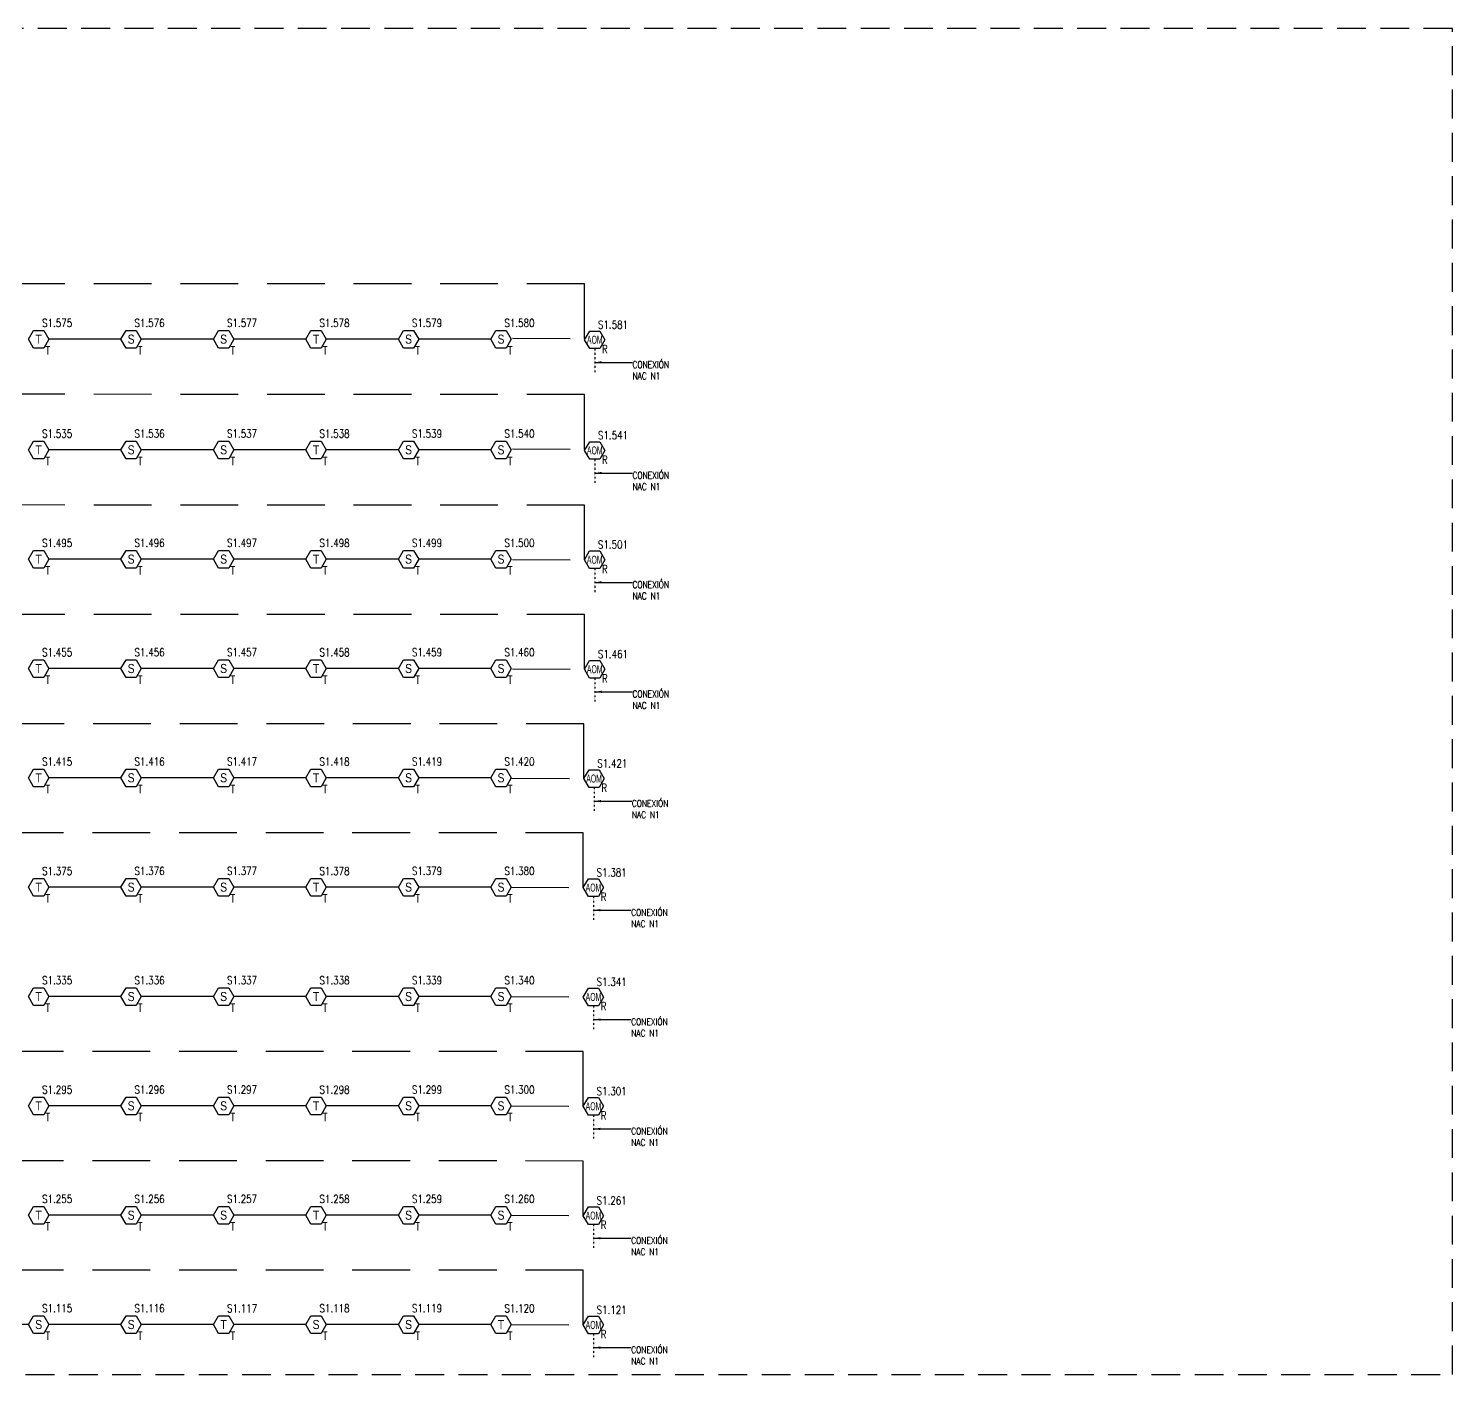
# Model space of a CAD drawing. Header units: millimetres. Extents: x 211731 to 284860, y 80440 to 130894.
# Drawn here: x 253537 to 284860, y 101292 to 130894 of the extents above; entities that cross this region are included whole.
import ezdxf

# ---------------------------------------------------------------- set-up
doc = ezdxf.new("R2010")
doc.units = ezdxf.units.MM
doc.linetypes.add('DIVIDE2', pattern=[15.875, 6.35, -3.175, 0, -3.175, 0, -3.175])
doc.linetypes.add('HIDDEN', pattern=[9.525, 6.35, -3.175])
for name, color, linetype, lineweight in [('VCS_D&A (NAC)', 4, 'DIVIDE2', 30), ('VCS_D&A (SLC)', 92, 'Continuous', 30), ('VCS_EQUIPOS', 7, 'Continuous', 30), ('VCS_TEXTO 0 (EQ.)', 160, 'Continuous', 15), ('VCS_TEXTO 1(TAG)', 7, 'Continuous', 15), ('VCS_TEXTO 2 (NOTAS)', 7, 'Continuous', 15)]:
    doc.layers.add(name, color=color, linetype=linetype, lineweight=lineweight)
doc.styles.get("Standard").update_dxf_attribs({"font": 'arial.ttf'})
doc.styles.add('VCS', font='romans.shx', dxfattribs={"width": 0.8, "height": 2.4})
doc.styles.add('VCS_2', font='romans.shx', dxfattribs={"width": 0.8, "height": 2})
doc.dimstyles.get("Standard").update_dxf_attribs({"dimtxt": 0.18, "dimasz": 0.18, "dimexe": 0.18, "dimexo": 0.0625, "dimgap": 0.09, "dimtad": 0, "dimtih": 1, "dimtoh": 1, "dimdec": 4, "dimzin": 0, "dimdsep": 46, "dimtxsty": 'Standard', "dimcen": 0.09, "dimadec": 0, "dimazin": 0, "dimtfac": 1, "dimtdec": 4, "dimtofl": 0, "dimtmove": 0, "dimatfit": 3, "dimfxl": 1, "dimtolj": 1, "dimtzin": 0, "dimarcsym": 0})

# ---------------------------------------------------------------- blocks, each defined once
blk = doc.blocks.new('Detector de humo_')
blk.add_lwpolyline([(1.4, -2.42), (-1.4, -2.42), (-2.8, 0), (-1.4, 2.42), (1.4, 2.42), (2.8, 0)], close=True)
at = {"layer": 'VCS_TEXTO 0 (EQ.)', "color": 175, "insert": (0, 0), "char_height": 2.5, "attachment_point": 5}
blk.add_mtext('{\\fArial Narrow|b0|i0|c0|p34;\\C160;S}', dxfattribs=at)
at = {"layer": 'VCS_TEXTO 1(TAG)', "style": 'VCS', "width": 0.8}
for tag, p in [('D1', (0.93, 3.37)), ('D2', (1.93, -4.19))]:
    blk.add_attdef(tag, p, '', height=2.2, dxfattribs=at)
blk = doc.blocks.new('Módulo de control (relay)')
at = {"layer": 'VCS_EQUIPOS'}
blk.add_lwpolyline([(1.4, -2.42), (-1.4, -2.42), (-2.8, 0), (-1.4, 2.42), (1.4, 2.42), (2.8, 0)], close=True, dxfattribs=at)
at = {"layer": 'VCS_TEXTO 0 (EQ.)', "color": 175, "insert": (0, 0), "char_height": 2.2, "attachment_point": 5}
blk.add_mtext('{\\fArial Narrow|b0|i0|c0|p34;\\W0.6;\\C160;AOM}', dxfattribs=at)
at = {"layer": 'VCS_TEXTO 1(TAG)', "style": 'VCS', "width": 0.8}
for tag, p in [('D1', (0.87, 3.07)), ('D2', (0.87, -5.61))]:
    blk.add_attdef(tag, p, '', height=2.2, dxfattribs=at)

msp = doc.modelspace()

# ---------------------------------------------------------------- linework, layer by layer
at = {"linetype": 'HIDDEN', "ltscale": 100}
msp.add_lwpolyline([(218229, 101292), (284860, 101292), (284860, 130894), (218229, 130894)], close=True, dxfattribs=at)
for points in [[(253873, 123866), (253649, 123866), (253537, 124060), (253649, 124254), (253873, 124254), (253985, 124060)], [(259974, 123866), (259750, 123866), (259638, 124060), (259750, 124254), (259974, 124254), (260086, 124060)], [(253873, 121432), (253649, 121432), (253537, 121626), (253649, 121820), (253873, 121820), (253985, 121626)], [(259974, 121432), (259750, 121432), (259638, 121626), (259750, 121820), (259974, 121820), (260086, 121626)], [(253873, 119028), (253649, 119028), (253537, 119222), (253649, 119416), (253873, 119416), (253985, 119222)], [(259974, 119028), (259750, 119028), (259638, 119222), (259750, 119416), (259974, 119416), (260086, 119222)], [(253873, 116623), (253649, 116623), (253537, 116817), (253649, 117011), (253873, 117011), (253985, 116817)], [(259974, 116623), (259750, 116623), (259638, 116817), (259750, 117011), (259974, 117011), (260086, 116817)], [(253873, 114219), (253649, 114219), (253537, 114413), (253649, 114607), (253873, 114607), (253985, 114413)], [(259974, 114219), (259750, 114219), (259638, 114413), (259750, 114607), (259974, 114607), (260086, 114413)], [(253873, 111814), (253649, 111814), (253537, 112008), (253649, 112202), (253873, 112202), (253985, 112008)], [(259974, 111814), (259750, 111814), (259638, 112008), (259750, 112202), (259974, 112202), (260086, 112008)], [(253873, 109409), (253649, 109409), (253537, 109603), (253649, 109797), (253873, 109797), (253985, 109603)], [(259974, 109409), (259750, 109409), (259638, 109603), (259750, 109797), (259974, 109797), (260086, 109603)], [(253873, 107005), (253649, 107005), (253537, 107199), (253649, 107393), (253873, 107393), (253985, 107199)], [(259974, 107005), (259750, 107005), (259638, 107199), (259750, 107393), (259974, 107393), (260086, 107199)], [(253873, 104600), (253649, 104600), (253537, 104794), (253649, 104988), (253873, 104988), (253985, 104794)], [(259974, 104600), (259750, 104600), (259638, 104794), (259750, 104988), (259974, 104988), (260086, 104794)], [(257940, 102196), (257716, 102196), (257604, 102390), (257716, 102584), (257940, 102584), (258052, 102390)], [(264042, 102196), (263818, 102196), (263706, 102390), (263818, 102584), (264042, 102584), (264154, 102390)]]:
    msp.add_lwpolyline(points, close=True)
at = {"layer": 'VCS_D&A (NAC)', "ltscale": 6}
for points in [[(265993, 123853), (265993, 123328)], [(265993, 121419), (265993, 120895)], [(265992, 119016), (265992, 118491)], [(265992, 116608), (265992, 116083)], [(265978, 114203), (265978, 113679)], [(265964, 111805), (265964, 111280)], [(265964, 109400), (265964, 108876)], [(265964, 106996), (265964, 106471)], [(265964, 104591), (265964, 104067)], [(265964, 102187), (265964, 101662)]]:
    msp.add_lwpolyline(points, dxfattribs=at)
at = {"layer": 'VCS_D&A (SLC)', "ltscale": 0.05}
for p, q in [((255570, 124060), (253985, 124060)), ((257604, 124060), (256018, 124060)), ((259638, 124060), (258052, 124060)), ((261672, 124060), (260086, 124060)), ((263706, 124060), (262120, 124060)), ((255570, 121626), (253985, 121626)), ((257604, 121626), (256018, 121626)), ((259638, 121626), (258052, 121626)), ((261672, 121626), (260086, 121626)), ((263706, 121626), (262120, 121626)), ((255570, 119222), (253985, 119222)), ((257604, 119222), (256018, 119222)), ((259638, 119222), (258052, 119222)), ((261672, 119222), (260086, 119222)), ((263706, 119222), (262120, 119222)), ((255570, 116817), (253985, 116817)), ((257604, 116817), (256018, 116817)), ((259638, 116817), (258052, 116817)), ((261672, 116817), (260086, 116817)), ((263706, 116817), (262120, 116817)), ((255570, 114413), (253985, 114413)), ((257604, 114413), (256018, 114413)), ((259638, 114413), (258052, 114413)), ((261672, 114413), (260086, 114413)), ((263706, 114413), (262120, 114413)), ((255570, 112008), (253985, 112008)), ((257604, 112008), (256018, 112008)), ((259638, 112008), (258052, 112008)), ((261672, 112008), (260086, 112008)), ((263706, 112008), (262120, 112008)), ((255570, 109603), (253985, 109603)), ((257604, 109603), (256018, 109603)), ((259638, 109603), (258052, 109603)), ((261672, 109603), (260086, 109603)), ((263706, 109603), (262120, 109603)), ((255570, 107199), (253985, 107199)), ((257604, 107199), (256018, 107199)), ((259638, 107199), (258052, 107199)), ((261672, 107199), (260086, 107199)), ((263706, 107199), (262120, 107199)), ((255570, 104794), (253985, 104794)), ((257604, 104794), (256018, 104794)), ((259638, 104794), (258052, 104794)), ((261672, 104794), (260086, 104794)), ((263706, 104794), (262120, 104794)), ((253537, 102390), (251951, 102390)), ((255570, 102390), (253985, 102390)), ((257604, 102390), (256018, 102390)), ((259638, 102390), (258052, 102390)), ((261672, 102390), (260086, 102390)), ((263706, 102390), (262120, 102390))]:
    msp.add_line(p, q, dxfattribs=at)
at = {"layer": 'VCS_D&A (SLC)', "linetype": 'HIDDEN', "ltscale": 200}
for p, q in [((264154, 109603), (265740, 109594)), ((264154, 107199), (265740, 107190))]:
    msp.add_line(p, q, dxfattribs=at)
for points in [[(264183, 124086), (265769, 124077), (265769, 125279), (219494, 125288), (219494, 126491), (221024, 126491)], [(264183, 121653), (265769, 121643), (265769, 122846), (219494, 122855), (219494, 124057), (221024, 124057)], [(264183, 119219), (265769, 119210), (265769, 120412), (219494, 120421), (219494, 121623), (221024, 121623)], [(264182, 116811), (265768, 116802), (265768, 118004), (219494, 118013), (219494, 119216), (221024, 119216)], [(264168, 114407), (265754, 114397), (265754, 115600), (219480, 115609), (219480, 116811), (221009, 116811)], [(264154, 112008), (265740, 111999), (265740, 113201), (219466, 113210), (219466, 114413), (220995, 114413)], [(264154, 107199), (265740, 107190), (265740, 108392), (219465, 108401), (219465, 109603), (220995, 109603)], [(264154, 104794), (265740, 104785), (265740, 105987), (219465, 105997), (219465, 107199), (220995, 107199)], [(264154, 102390), (265740, 102381), (265740, 103583), (219465, 103592), (219465, 104794), (220995, 104794)]]:
    msp.add_lwpolyline(points, dxfattribs=at)

# ---------------------------------------------------------------- block references
at = {"layer": 'VCS_EQUIPOS', "lineweight": 0, "ltscale": 3, "xscale": 80, "yscale": 80, "zscale": 80}
for p, values in [((255794, 124060), {'D1': 'S1.576', 'D2': 'T'}), ((257828, 124060), {'D1': 'S1.577', 'D2': 'T'}), ((261896, 124060), {'D1': 'S1.579', 'D2': 'T'}), ((263930, 124060), {'D1': 'S1.580', 'D2': 'T'}), ((255794, 121626), {'D1': 'S1.536', 'D2': 'T'}), ((257828, 121626), {'D1': 'S1.537', 'D2': 'T'}), ((261896, 121626), {'D1': 'S1.539', 'D2': 'T'}), ((263930, 121626), {'D1': 'S1.540', 'D2': 'T'}), ((255794, 119222), {'D1': 'S1.496', 'D2': 'T'}), ((257828, 119222), {'D1': 'S1.497', 'D2': 'T'}), ((261896, 119222), {'D1': 'S1.499', 'D2': 'T'}), ((263930, 119222), {'D1': 'S1.500', 'D2': 'T'}), ((255794, 116817), {'D1': 'S1.456', 'D2': 'T'}), ((257828, 116817), {'D1': 'S1.457', 'D2': 'T'}), ((261896, 116817), {'D1': 'S1.459', 'D2': 'T'}), ((263930, 116817), {'D1': 'S1.460', 'D2': 'T'}), ((255794, 114413), {'D1': 'S1.416', 'D2': 'T'}), ((257828, 114413), {'D1': 'S1.417', 'D2': 'T'}), ((261896, 114413), {'D1': 'S1.419', 'D2': 'T'}), ((263930, 114413), {'D1': 'S1.420', 'D2': 'T'}), ((255794, 112008), {'D1': 'S1.376', 'D2': 'T'}), ((257828, 112008), {'D1': 'S1.377', 'D2': 'T'}), ((261896, 112008), {'D1': 'S1.379', 'D2': 'T'}), ((263930, 112008), {'D1': 'S1.380', 'D2': 'T'}), ((255794, 109603), {'D1': 'S1.336', 'D2': 'T'}), ((257828, 109603), {'D1': 'S1.337', 'D2': 'T'}), ((261896, 109603), {'D1': 'S1.339', 'D2': 'T'}), ((263930, 109603), {'D1': 'S1.340', 'D2': 'T'}), ((255794, 107199), {'D1': 'S1.296', 'D2': 'T'}), ((257828, 107199), {'D1': 'S1.297', 'D2': 'T'}), ((261896, 107199), {'D1': 'S1.299', 'D2': 'T'}), ((263930, 107199), {'D1': 'S1.300', 'D2': 'T'}), ((255794, 104794), {'D1': 'S1.256', 'D2': 'T'}), ((257828, 104794), {'D1': 'S1.257', 'D2': 'T'}), ((261896, 104794), {'D1': 'S1.259', 'D2': 'T'}), ((263930, 104794), {'D1': 'S1.260', 'D2': 'T'}), ((253761, 102390), {'D1': 'S1.115', 'D2': 'T'}), ((255794, 102390), {'D1': 'S1.116', 'D2': 'T'}), ((259862, 102390), {'D1': 'S1.118', 'D2': 'T'}), ((261896, 102390), {'D1': 'S1.119', 'D2': 'T'})]:
    msp.add_blockref('Detector de humo_', p, dxfattribs=at).add_auto_attribs(values)
at = {"layer": 'VCS_EQUIPOS'}
ref = msp.add_blockref('Módulo de control (relay)', (265993, 124047), dxfattribs=dict(at, xscale=80, yscale=80, zscale=80))
ref.add_attrib('D1', 'S1.581', (266062, 124292), dxfattribs={"layer": 'VCS_TEXTO 1(TAG)', "height": 176, "style": 'VCS', "width": 0.8})
ref.add_attrib('D2', 'R', (266151, 123755), dxfattribs={"layer": 'VCS_TEXTO 1(TAG)', "height": 176, "style": 'VCS', "width": 0.8})
ref = msp.add_blockref('Módulo de control (relay)', (265993, 121613), dxfattribs=dict(at, xscale=80, yscale=80, zscale=80))
ref.add_attrib('D1', 'S1.541', (266062, 121859), dxfattribs={"layer": 'VCS_TEXTO 1(TAG)', "height": 176, "style": 'VCS', "width": 0.8})
ref.add_attrib('D2', 'R', (266151, 121321), dxfattribs={"layer": 'VCS_TEXTO 1(TAG)', "height": 176, "style": 'VCS', "width": 0.8})
ref = msp.add_blockref('Módulo de control (relay)', (265992, 119210), dxfattribs=dict(at, xscale=80, yscale=80, zscale=80))
ref.add_attrib('D1', 'S1.501', (266061, 119455), dxfattribs={"layer": 'VCS_TEXTO 1(TAG)', "height": 176, "style": 'VCS', "width": 0.8})
ref.add_attrib('D2', 'R', (266151, 118918), dxfattribs={"layer": 'VCS_TEXTO 1(TAG)', "height": 176, "style": 'VCS', "width": 0.8})
ref = msp.add_blockref('Módulo de control (relay)', (265992, 116802), dxfattribs=dict(at, xscale=80, yscale=80, zscale=80))
ref.add_attrib('D1', 'S1.461', (266061, 117047), dxfattribs={"layer": 'VCS_TEXTO 1(TAG)', "height": 176, "style": 'VCS', "width": 0.8})
ref.add_attrib('D2', 'R', (266151, 116510), dxfattribs={"layer": 'VCS_TEXTO 1(TAG)', "height": 176, "style": 'VCS', "width": 0.8})
ref = msp.add_blockref('Módulo de control (relay)', (265978, 114397), dxfattribs=dict(at, xscale=80, yscale=80, zscale=80))
ref.add_attrib('D1', 'S1.421', (266047, 114643), dxfattribs={"layer": 'VCS_TEXTO 1(TAG)', "height": 176, "style": 'VCS', "width": 0.8})
ref.add_attrib('D2', 'R', (266137, 114105), dxfattribs={"layer": 'VCS_TEXTO 1(TAG)', "height": 176, "style": 'VCS', "width": 0.8})
ref = msp.add_blockref('Módulo de control (relay)', (265964, 111999), dxfattribs=dict(at, xscale=80, yscale=80, zscale=80))
ref.add_attrib('D1', 'S1.381', (266033, 112244), dxfattribs={"layer": 'VCS_TEXTO 1(TAG)', "height": 176, "style": 'VCS', "width": 0.8})
ref.add_attrib('D2', 'R', (266123, 111707), dxfattribs={"layer": 'VCS_TEXTO 1(TAG)', "height": 176, "style": 'VCS', "width": 0.8})
ref = msp.add_blockref('Módulo de control (relay)', (265964, 109594), dxfattribs=dict(at, xscale=80, yscale=80, zscale=80))
ref.add_attrib('D1', 'S1.341', (266033, 109840), dxfattribs={"layer": 'VCS_TEXTO 1(TAG)', "height": 176, "style": 'VCS', "width": 0.8})
ref.add_attrib('D2', 'R', (266123, 109302), dxfattribs={"layer": 'VCS_TEXTO 1(TAG)', "height": 176, "style": 'VCS', "width": 0.8})
ref = msp.add_blockref('Módulo de control (relay)', (265964, 107190), dxfattribs=dict(at, xscale=80, yscale=80, zscale=80))
ref.add_attrib('D1', 'S1.301', (266033, 107435), dxfattribs={"layer": 'VCS_TEXTO 1(TAG)', "height": 176, "style": 'VCS', "width": 0.8})
ref.add_attrib('D2', 'R', (266123, 106898), dxfattribs={"layer": 'VCS_TEXTO 1(TAG)', "height": 176, "style": 'VCS', "width": 0.8})
ref = msp.add_blockref('Módulo de control (relay)', (265964, 104785), dxfattribs=dict(at, xscale=80, yscale=80, zscale=80))
ref.add_attrib('D1', 'S1.261', (266033, 105031), dxfattribs={"layer": 'VCS_TEXTO 1(TAG)', "height": 176, "style": 'VCS', "width": 0.8})
ref.add_attrib('D2', 'R', (266123, 104493), dxfattribs={"layer": 'VCS_TEXTO 1(TAG)', "height": 176, "style": 'VCS', "width": 0.8})
ref = msp.add_blockref('Módulo de control (relay)', (265964, 102381), dxfattribs=dict(at, xscale=80, yscale=80, zscale=80))
ref.add_attrib('D1', 'S1.121', (266033, 102626), dxfattribs={"layer": 'VCS_TEXTO 1(TAG)', "height": 176, "style": 'VCS', "width": 0.8})
ref.add_attrib('D2', 'R', (266123, 102089), dxfattribs={"layer": 'VCS_TEXTO 1(TAG)', "height": 176, "style": 'VCS', "width": 0.8})

# ---------------------------------------------------------------- texts
at = {"layer": 'VCS_TEXTO 0 (EQ.)', "color": 175, "char_height": 200, "attachment_point": 5}
for insert in [(253761, 124060), (259862, 124060), (253761, 121626), (259862, 121626), (253761, 119222), (259862, 119222), (253761, 116817), (259862, 116817), (253761, 114413), (259862, 114413), (253761, 112008), (259862, 112008), (253761, 109603), (259862, 109603), (253761, 107199), (259862, 107199), (253761, 104794), (259862, 104794), (257828, 102390), (263930, 102390)]:
    msp.add_mtext('{\\fArial Narrow|b0|i0|c0|p34;\\C160;T}', dxfattribs=dict(at, insert=insert))
at = {"layer": 'VCS_TEXTO 1(TAG)', "style": 'VCS', "width": 0.8}
for tag, p in [('S1.575', (253835, 124329)), ('S1.578', (259937, 124329)), ('T', (253915, 123725)), ('T', (260016, 123725)), ('S1.535', (253835, 121895)), ('S1.538', (259937, 121895)), ('T', (253915, 121291)), ('T', (260016, 121291)), ('S1.495', (253835, 119491)), ('S1.498', (259937, 119491)), ('T', (253915, 118886)), ('T', (260016, 118886)), ('S1.455', (253835, 117086)), ('S1.458', (259937, 117086)), ('T', (253915, 116482)), ('T', (260016, 116482)), ('S1.415', (253835, 114682)), ('S1.418', (259937, 114682)), ('T', (253915, 114077)), ('T', (260016, 114077)), ('S1.375', (253835, 112277)), ('S1.378', (259937, 112277)), ('T', (253915, 111673)), ('T', (260016, 111673)), ('S1.335', (253835, 109873)), ('S1.338', (259937, 109873)), ('T', (253915, 109268)), ('T', (260016, 109268)), ('S1.295', (253835, 107468)), ('S1.298', (259937, 107468)), ('T', (253915, 106864)), ('T', (260016, 106864)), ('S1.255', (253835, 105064)), ('S1.258', (259937, 105064)), ('T', (253915, 104459)), ('T', (260016, 104459)), ('S1.117', (257903, 102659)), ('S1.120', (264005, 102659)), ('T', (257982, 102055)), ('T', (264084, 102055))]:
    msp.add_attdef(tag, p, '', height=176, dxfattribs=at)
at = {"layer": 'VCS_TEXTO 2 (NOTAS)', "char_height": 150, "width": 976.79, "attachment_point": 1, "style": 'VCS_2'}
for insert in [(266823, 123576), (266823, 121142), (266822, 118738), (266822, 116331), (266808, 113926), (266794, 111528), (266794, 109123), (266794, 106718), (266794, 104314), (266794, 101909)]:
    msp.add_mtext('\\A1;CONEXIÓN \\PNAC N1', dxfattribs=dict(at, insert=insert))

# ---------------------------------------------------------------- leaders
at = {"layer": 'VCS_TEXTO 2 (NOTAS)', "annotation_type": 0, "has_hookline": 1, "hookline_direction": 0, "text_width": 846}
for points in [[(265993, 123551), (266630, 123551), (266821, 123551)], [(265993, 121117), (266630, 121117), (266821, 121117)], [(265992, 118713), (266630, 118713), (266821, 118713)], [(265992, 116306), (266629, 116306), (266820, 116306)], [(265978, 113901), (266615, 113901), (266806, 113901)], [(265964, 111503), (266601, 111503), (266792, 111503)], [(265964, 109098), (266601, 109098), (266792, 109098)], [(265964, 106693), (266601, 106693), (266792, 106693)], [(265964, 104289), (266601, 104289), (266792, 104289)], [(265964, 101884), (266601, 101884), (266792, 101884)]]:
    msp.add_leader(points, dimstyle='Standard', override={"dimscale": 20, "dimasz": 7.5, "dimtad": 0}, dxfattribs=at)

doc.saveas('drawing.dxf')
